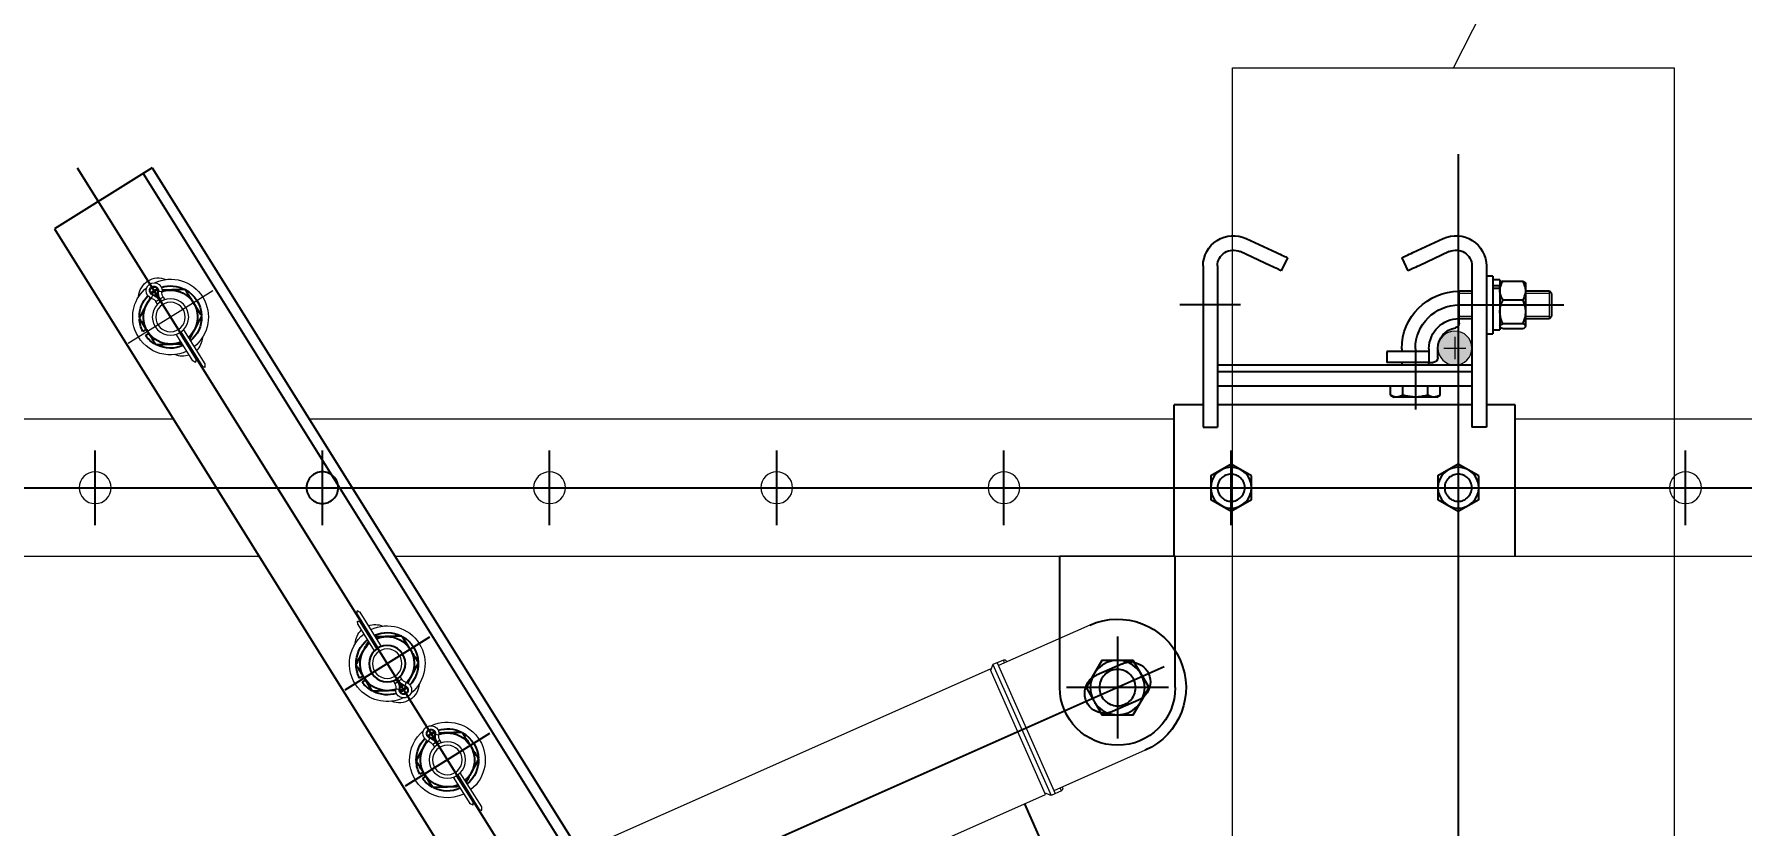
# Model space of a CAD drawing. Header units: millimetres. Extents: x -37020 to 35906, y -101 to 52234.
# Drawn here: x -21.789 to -21.037, y 390.879 to 391.228 of the extents above; entities that cross this region are included whole.
import ezdxf

# ---------------------------------------------------------------- set-up
doc = ezdxf.new("R2010")
doc.units = ezdxf.units.MM
doc.header["$PDMODE"] = 35
doc.header["$PDSIZE"] = 1
doc.linetypes.add('CENTER', pattern=[50.8, 31.75, -6.35, 6.35, -6.35])
doc.linetypes.add('HIDDEN', pattern=[9.525, 6.35, -3.175])
for name, color, linetype in [('Catenaria', 2, 'Continuous'), ('GE-Cotas', 1, 'Continuous'), ('Layer1', 1, 'Continuous')]:
    doc.layers.add(name, color=color, linetype=linetype)
doc.styles.add('Romans', font='romans.shx', dxfattribs={"width": 0.8})
doc.dimstyles.new('COTAS GENERAL', dxfattribs={"dimscale": 0.1, "dimtxt": 2.5, "dimasz": 2.5, "dimexe": 1, "dimexo": 1, "dimgap": 1.25, "dimtad": 1, "dimzin": 1, "dimdsep": 46, "dimtxsty": 'Romans', "dimcen": 1, "dimclrd": 2, "dimclre": 1, "dimclrt": 3, "dimaunit": 1, "dimadec": 3, "dimazin": 0, "dimtfac": 1, "dimtix": 1, "dimtmove": 0, "dimatfit": 0, "dimfxl": 1, "dimtolj": 1, "dimarcsym": 0})

# ---------------------------------------------------------------- blocks, each defined once
blk = doc.blocks.new('*D332')
at = {"layer": 'Defpoints', "color": 0, "transparency": 16777216}
for p in [(-23.83698, 392.53414), (-23.36996, 392.44561), (-21.3055, 384.76056)]:
    blk.add_point(p, dxfattribs=at)
at = {"layer": 'GE-Cotas', "color": 1, "lineweight": -2, "transparency": 16777216}
for p, q in [((-23.63698, 392.53414), (-24.3715, 392.53414)), ((-23.56996, 392.44561), (-23.63698, 392.53414)), ((-23.41996, 392.44561), (-23.56996, 392.44561))]:
    blk.add_line(p, q, dxfattribs=at)
at = {"layer": 'GE-Cotas', "color": 3, "linetype": 'Continuous', "transparency": 16777216, "insert": (-24.13549, 392.65914), "char_height": 0.125, "attachment_point": 5, "style": 'Romans'}
blk.add_mtext('\\A1;+7685', dxfattribs=at)
blk = doc.blocks.new('*D333')
at = {"layer": 'Defpoints', "color": 0, "transparency": 16777216}
for p in [(-23.90335, 392.77497), (-23.42941, 392.68118), (-21.3055, 384.76056)]:
    blk.add_point(p, dxfattribs=at)
at = {"layer": 'GE-Cotas', "color": 1, "lineweight": -2, "transparency": 16777216}
for p, q in [((-23.70335, 392.77497), (-24.40871, 392.77497)), ((-23.62941, 392.68118), (-23.70335, 392.77497)), ((-23.47941, 392.68118), (-23.62941, 392.68118))]:
    blk.add_line(p, q, dxfattribs=at)
at = {"layer": 'GE-Cotas', "color": 3, "linetype": 'Continuous', "transparency": 16777216, "insert": (-24.18728, 392.89997), "char_height": 0.125, "attachment_point": 5, "style": 'Romans'}
blk.add_mtext('\\A1;+7921', dxfattribs=at)
blk = doc.blocks.new('*D334')
at = {"layer": 'Defpoints', "color": 0, "transparency": 16777216}
for p in [(-23.19883, 391.02833), (-23.91243, 390.70068), (-21.3055, 384.76056)]:
    blk.add_point(p, dxfattribs=at)
at = {"layer": 'GE-Cotas', "color": 1, "lineweight": -2, "transparency": 16777216}
for p, q in [((-23.51243, 391.02833), (-23.71243, 390.70068)), ((-23.24883, 391.02833), (-23.51243, 391.02833)), ((-23.71243, 390.70068), (-24.44695, 390.70068))]:
    blk.add_line(p, q, dxfattribs=at)
at = {"layer": 'GE-Cotas', "color": 3, "linetype": 'Continuous', "transparency": 16777216, "insert": (-24.21094, 390.82568), "char_height": 0.125, "attachment_point": 5, "style": 'Romans'}
blk.add_mtext('\\A1;+6268', dxfattribs=at)
blk = doc.blocks.new('p in 2000')
at = {"layer": 'Layer1'}
blk.add_hatch(color=5, dxfattribs=at).paths.add_polyline_path([(-150.1593, 229.46439, 0.845661), (-150.17389, 229.46193, 0.990605), (-150.15889, 229.46179, 0.070389)])
at = {"layer": 'Layer1', "linetype": 'CENTER'}
for p, q in [((-150.16789, 229.54733), (-150.16789, 228.47136)), ((-149.99842, 228.83966), (-149.56005, 229.54119)), ((-150.16828, 229.48093), (-150.21435, 229.48093)), ((-150.07208, 229.48093), (-150.04535, 229.48093)), ((-150.14898, 229.46163), (-150.14898, 229.43481)), ((-150.26789, 229.38398), (-150.26789, 229.41688)), ((-150.06789, 229.38398), (-150.06789, 229.41688)), ((-150.06789, 229.41608), (-150.06789, 229.38478)), ((-149.96789, 229.38398), (-149.96789, 229.41688)), ((-149.86789, 229.38398), (-149.86789, 229.41688)), ((-149.76789, 229.38398), (-149.76789, 229.41688)), ((-149.66789, 229.38398), (-149.66789, 229.41688)), ((-149.56789, 229.38398), (-149.56789, 229.41688)), ((-148.16789, 229.40043), (-150.64148, 229.40043)), ((-150.01789, 229.33483), (-150.01789, 229.28992)), ((-149.71502, 229.33455), (-149.67785, 229.31132)), ((-150.03841, 229.32149), (-148.48189, 228.6304)), ((-150.04034, 229.31238), (-149.99544, 229.31238)), ((-149.74151, 229.29214), (-149.70435, 229.26892))]:
    blk.add_line(p, q, dxfattribs=at)
at = {"layer": 'Layer1'}
for p, q in [((-149.593, 229.5413), (-150.01693, 228.86286)), ((-149.58897, 229.53879), (-150.01291, 228.86035)), ((-149.593, 229.5413), (-149.54992, 229.51438)), ((-149.54992, 229.51438), (-149.97385, 228.83594)), ((-150.16393, 229.50442), (-150.1506, 229.49821)), ((-150.14792, 229.50396), (-150.16125, 229.51018)), ((-150.07453, 229.51018), (-150.08786, 229.50396)), ((-150.08518, 229.49821), (-150.07185, 229.50442)), ((-150.18024, 229.49808), (-150.18024, 229.4271)), ((-150.17389, 229.49808), (-150.17389, 229.4271)), ((-150.1458, 229.49597), (-150.14312, 229.50173)), ((-150.09266, 229.50173), (-150.08997, 229.49597)), ((-150.06189, 229.49808), (-150.06189, 229.4271)), ((-150.05554, 229.49808), (-150.05554, 229.4271)), ((-150.16828, 229.47284), (-150.16828, 229.47493)), ((-150.15889, 229.46163), (-150.15889, 229.46192)), ((-150.15889, 229.45763), (-150.15889, 229.46163)), ((-150.15498, 229.46163), (-150.15498, 229.45563)), ((-150.15498, 229.46038), (-150.15498, 229.45563)), ((-150.17389, 229.45443), (-150.06189, 229.45443)), ((-150.17389, 229.45143), (-150.06189, 229.45143)), ((-150.15498, 229.45563), (-150.15689, 229.45563)), ((-150.06189, 229.44525), (-150.17389, 229.44525)), ((-150.19289, 229.43693), (-150.18024, 229.43693)), ((-150.19289, 229.37043), (-150.19289, 229.43693)), ((-150.17389, 229.43693), (-150.06189, 229.43693)), ((-150.05554, 229.43693), (-150.04289, 229.43693)), ((-150.04289, 229.37043), (-150.04289, 229.43693)), ((-150.18024, 229.4271), (-150.17389, 229.4271)), ((-150.05554, 229.4271), (-150.06189, 229.4271)), ((-150.04329, 229.32862), (-150.04329, 229.37028)), ((-149.99249, 229.33409), (-149.99249, 229.37028)), ((-149.99241, 229.22656), (-149.97702, 229.26125))]:
    blk.add_line(p, q, dxfattribs=at)
at = {"layer": 'Layer1', "linetype": 'Continuous'}
for p, q in [((-150.19759, 229.49045), (-150.19739, 229.49069)), ((-150.19759, 229.48723), (-150.19759, 229.49045)), ((-150.18748, 229.49136), (-150.19632, 229.49136)), ((-150.18641, 229.49069), (-150.18621, 229.49045)), ((-150.18621, 229.49196), (-150.18304, 229.49196)), ((-150.18621, 229.49196), (-150.18621, 229.48938)), ((-150.18621, 229.48938), (-150.18304, 229.48938)), ((-150.18621, 229.48823), (-150.18621, 229.48938)), ((-150.18304, 229.49363), (-150.18024, 229.49363)), ((-150.18304, 229.49363), (-150.18304, 229.46823)), ((-150.20898, 229.48593), (-150.20798, 229.48693)), ((-150.20898, 229.48593), (-150.20898, 229.47593)), ((-150.20798, 229.48693), (-150.19759, 229.48693)), ((-150.19759, 229.4779), (-150.19759, 229.48723)), ((-150.18748, 229.48311), (-150.19632, 229.48311)), ((-150.18621, 229.48817), (-150.18304, 229.48817)), ((-150.18621, 229.48817), (-150.18621, 229.46989)), ((-150.17389, 229.48693), (-150.16828, 229.48693)), ((-149.59376, 229.48725), (-149.59297, 229.48577)), ((-150.20798, 229.47493), (-150.20898, 229.47593)), ((-150.19759, 229.47493), (-150.20798, 229.47493)), ((-150.19759, 229.47159), (-150.19759, 229.4779)), ((-150.16828, 229.47493), (-150.17389, 229.47493)), ((-150.19759, 229.4714), (-150.19759, 229.47159)), ((-150.19739, 229.47117), (-150.19759, 229.4714)), ((-150.18748, 229.47268), (-150.19632, 229.47268)), ((-150.18748, 229.4705), (-150.19632, 229.4705)), ((-150.18621, 229.4714), (-150.18641, 229.47117)), ((-150.18304, 229.46989), (-150.18621, 229.46989)), ((-150.18024, 229.46823), (-150.18304, 229.46823)), ((-149.59144, 229.46847), (-149.59003, 229.46743)), ((-149.59045, 229.47006), (-149.58889, 229.46925)), ((-150.15498, 229.46038), (-150.13648, 229.46038)), ((-150.14298, 229.46163), (-150.14298, 229.46038)), ((-150.13648, 229.46038), (-150.13648, 229.45563)), ((-150.15498, 229.45441), (-150.15498, 229.45563)), ((-150.15498, 229.45563), (-150.13648, 229.45563)), ((-150.14298, 229.45563), (-150.14298, 229.45443)), ((-150.15995, 229.44118), (-150.15995, 229.44525)), ((-150.15446, 229.44118), (-150.15446, 229.44525)), ((-150.14349, 229.44118), (-150.14349, 229.44525)), ((-150.13801, 229.44118), (-150.13801, 229.44525)), ((-150.15848, 229.44033), (-150.15995, 229.44118)), ((-150.15848, 229.44033), (-150.15721, 229.44033)), ((-150.15721, 229.44033), (-150.14898, 229.44033)), ((-150.14898, 229.44033), (-150.14075, 229.44033)), ((-150.14075, 229.44033), (-150.13948, 229.44033)), ((-150.13801, 229.44118), (-150.13948, 229.44033)), ((-149.68584, 229.31742), (-149.68428, 229.31661)), ((-149.70372, 229.31127), (-149.70205, 229.31121)), ((-149.68683, 229.31583), (-149.68542, 229.31478)), ((-149.71332, 229.27342), (-149.71191, 229.27238)), ((-149.71233, 229.27501), (-149.71078, 229.2742))]:
    blk.add_line(p, q, dxfattribs=at)
at = {"layer": 'Layer1', "linetype": 'Continuous', "lineweight": 15}
for p, q in [((-150.20798, 229.47493), (-150.20798, 229.48693)), ((-150.20798, 229.48593), (-150.19759, 229.48593)), ((-150.17389, 229.48593), (-150.16828, 229.48593)), ((-150.16828, 229.48693), (-150.16828, 229.47493)), ((-149.59775, 229.48435), (-149.59849, 229.48316)), ((-149.59775, 229.48435), (-149.59649, 229.48356)), ((-149.59649, 229.48356), (-149.59712, 229.48255)), ((-149.59618, 229.48337), (-149.59681, 229.48237)), ((-149.59618, 229.48337), (-149.59681, 229.48237)), ((-149.59588, 229.48318), (-149.59651, 229.48217)), ((-149.59649, 229.48356), (-149.59618, 229.48337)), ((-149.59588, 229.48318), (-149.59618, 229.48337)), ((-149.59461, 229.48239), (-149.59588, 229.48318)), ((-149.59536, 229.4812), (-149.59461, 229.48239)), ((-150.19759, 229.47593), (-150.20798, 229.47593)), ((-150.16828, 229.47593), (-150.17389, 229.47593)), ((-150.16639, 229.46681), (-150.16639, 229.45705)), ((-149.60674, 229.46996), (-149.61614, 229.45492)), ((-149.60559, 229.469), (-149.6151, 229.45378)), ((-149.60529, 229.4688), (-149.61457, 229.45395)), ((-149.60529, 229.4688), (-149.61244, 229.45734)), ((-149.60498, 229.46861), (-149.61237, 229.45679)), ((-149.61089, 229.45635), (-149.6036, 229.468)), ((-150.61789, 229.43058), (-150.19289, 229.43058)), ((-150.04289, 229.43058), (-149.66219, 229.43058)), ((-149.60228, 229.43058), (-149.15589, 229.43058)), ((-149.69987, 229.37028), (-150.61789, 229.37028)), ((-150.04329, 229.37028), (-149.99249, 229.37028)), ((-149.15589, 229.37028), (-149.63996, 229.37028)), ((-150.00566, 229.33994), (-149.96544, 229.32209)), ((-149.69388, 229.33051), (-149.68448, 229.34556)), ((-149.69251, 229.3299), (-149.683, 229.34512)), ((-149.6922, 229.32972), (-149.68292, 229.34457)), ((-149.69219, 229.32972), (-149.68504, 229.34117)), ((-149.69189, 229.32952), (-149.68451, 229.34134)), ((-149.68346, 229.34021), (-149.69074, 229.32855)), ((-149.96896, 229.32403), (-149.9691, 229.32371)), ((-149.96818, 229.3233), (-149.96764, 229.32454)), ((-149.96764, 229.32454), (-149.96307, 229.32251)), ((-149.96489, 229.32332), (-149.99045, 229.26574)), ((-149.96307, 229.32251), (-149.98862, 229.26493)), ((-149.98625, 229.26535), (-149.96179, 229.32046)), ((-149.96307, 229.32251), (-149.96205, 229.31987)), ((-149.96179, 229.32046), (-149.78111, 229.24027)), ((-149.70287, 229.31613), (-149.70213, 229.31731)), ((-149.70287, 229.31613), (-149.70161, 229.31534)), ((-149.70161, 229.31534), (-149.70098, 229.31635)), ((-149.7013, 229.31515), (-149.70067, 229.31615)), ((-149.7013, 229.31515), (-149.70068, 229.31615)), ((-149.70161, 229.31534), (-149.7013, 229.31515)), ((-149.70099, 229.31496), (-149.7013, 229.31515)), ((-149.70099, 229.31496), (-149.70036, 229.31596)), ((-149.69973, 229.31417), (-149.70099, 229.31496)), ((-149.69899, 229.31535), (-149.69973, 229.31417)), ((-149.72037, 229.28811), (-149.71963, 229.2893)), ((-149.71837, 229.28851), (-149.71963, 229.2893)), ((-149.71837, 229.28851), (-149.719, 229.2875)), ((-149.71806, 229.28832), (-149.71869, 229.28731)), ((-149.71807, 229.28832), (-149.71869, 229.28732)), ((-149.71776, 229.28813), (-149.71839, 229.28712)), ((-149.71807, 229.28832), (-149.71837, 229.28851)), ((-149.71806, 229.28832), (-149.71776, 229.28813)), ((-149.71776, 229.28813), (-149.7165, 229.28734)), ((-149.7165, 229.28734), (-149.71724, 229.28615)), ((-150.03012, 229.28482), (-149.9899, 229.26697)), ((-149.73802, 229.25987), (-149.72862, 229.27491)), ((-149.72747, 229.27394), (-149.73698, 229.25873)), ((-149.72717, 229.27375), (-149.73645, 229.2589)), ((-149.72717, 229.27375), (-149.73433, 229.26229)), ((-149.72686, 229.27356), (-149.73425, 229.26174)), ((-149.72549, 229.27295), (-149.73277, 229.2613)), ((-149.99356, 229.26859), (-149.9937, 229.26827)), ((-149.99319, 229.26695), (-149.99265, 229.26819)), ((-149.99319, 229.26695), (-149.98862, 229.26493)), ((-149.98862, 229.26493), (-149.98599, 229.26594)), ((-149.81338, 229.18862), (-149.98625, 229.26535))]:
    blk.add_line(p, q, dxfattribs=at)
at = {"layer": 'Layer1', "linetype": 'CENTER', "lineweight": 0}
blk.add_line((-149.61963, 229.48719), (-149.58247, 229.46397), dxfattribs=at)
at = {"layer": 'Layer1', "lineweight": 15}
blk.add_line((-150.16151, 229.46193), (-150.17127, 229.46193), dxfattribs=at)
at = {"layer": 'Layer1', "linetype": 'HIDDEN'}
for p, q in [((-149.99249, 229.31238), (-149.99249, 229.33409)), ((-150.04329, 229.31238), (-150.04329, 229.32862)), ((-150.02005, 229.32291), (-150.00863, 229.31784)), ((-150.02715, 229.30692), (-150.01573, 229.30185))]:
    blk.add_line(p, q, dxfattribs=at)
at = {"layer": 'Layer1', "flags": 128}
for points in [[(-150.1506, 229.49821), (-150.14978, 229.49782), (-150.14898, 229.49745), (-150.14822, 229.4971), (-150.14754, 229.49678), (-150.14694, 229.4965), (-150.14646, 229.49627), (-150.1461, 229.49611), (-150.14588, 229.496), (-150.1458, 229.49597)], [(-150.14312, 229.50173), (-150.1432, 229.50176), (-150.14341, 229.50186), (-150.14377, 229.50203), (-150.14426, 229.50226), (-150.14485, 229.50253), (-150.14554, 229.50285), (-150.1463, 229.50321), (-150.1471, 229.50358), (-150.14792, 229.50396)], [(-150.08786, 229.50396), (-150.08868, 229.50358), (-150.08948, 229.50321), (-150.09024, 229.50285), (-150.09093, 229.50253), (-150.09152, 229.50226), (-150.09201, 229.50203), (-150.09236, 229.50186), (-150.09258, 229.50176), (-150.09266, 229.50173)], [(-150.08997, 229.49597), (-150.0899, 229.496), (-150.08968, 229.49611), (-150.08932, 229.49627), (-150.08884, 229.4965), (-150.08824, 229.49678), (-150.08755, 229.4971), (-150.0868, 229.49745), (-150.086, 229.49782), (-150.08518, 229.49821)]]:
    blk.add_lwpolyline(points, dxfattribs=at)
at = {"layer": 'Layer1', "linetype": 'Continuous', "lineweight": 15, "flags": 128}
for points in [[(-149.59728, 229.48664), (-149.59717, 229.48665), (-149.59687, 229.4867), (-149.59639, 229.48677), (-149.59581, 229.48686)], [(-149.59581, 229.48686), (-149.59574, 229.48687), (-149.59568, 229.48688), (-149.59562, 229.48689), (-149.59556, 229.4869), (-149.59552, 229.48691), (-149.59548, 229.48691), (-149.59546, 229.48692), (-149.59545, 229.48692)], [(-149.59539, 229.48607), (-149.59474, 229.48568), (-149.5941, 229.48526)], [(-149.59321, 229.48524), (-149.59322, 229.4853), (-149.59324, 229.48536), (-149.59326, 229.48542), (-149.59328, 229.48548), (-149.59329, 229.48552), (-149.5933, 229.48555), (-149.59331, 229.48557), (-149.59331, 229.48558)], [(-149.59276, 229.48382), (-149.5928, 229.48392), (-149.59289, 229.48422), (-149.59303, 229.48467), (-149.59321, 229.48524)], [(-149.61614, 229.45492), (-149.61615, 229.45485), (-149.61615, 229.45466), (-149.61616, 229.45435), (-149.61618, 229.45394), (-149.6162, 229.45342)], [(-149.6162, 229.45342), (-149.61586, 229.45353), (-149.61549, 229.45365), (-149.6151, 229.45378)], [(-149.6151, 229.45378), (-149.61502, 229.4538), (-149.61494, 229.45383), (-149.61487, 229.45385), (-149.61479, 229.45388), (-149.61473, 229.4539), (-149.61467, 229.45392), (-149.61463, 229.45393), (-149.6146, 229.45394), (-149.61457, 229.45395), (-149.61457, 229.45395)], [(-149.61237, 229.45679), (-149.61238, 229.45687), (-149.61239, 229.45695), (-149.6124, 229.45703), (-149.61241, 229.45711), (-149.61242, 229.45717), (-149.61243, 229.45723), (-149.61244, 229.45728), (-149.61244, 229.45731), (-149.61244, 229.45733), (-149.61244, 229.45734)], [(-149.6122, 229.45565), (-149.61225, 229.456), (-149.61231, 229.45638), (-149.61237, 229.45679)], [(-149.61089, 229.45635), (-149.61094, 229.45632), (-149.61111, 229.45623), (-149.61138, 229.45608), (-149.61175, 229.45589), (-149.6122, 229.45565)], [(-149.68448, 229.34556), (-149.68442, 229.34559), (-149.68425, 229.34568), (-149.68398, 229.34582), (-149.68361, 229.34602), (-149.68316, 229.34626)], [(-149.68316, 229.34626), (-149.68311, 229.34591), (-149.68306, 229.34552), (-149.683, 229.34512)], [(-149.68451, 229.34134), (-149.68458, 229.34132), (-149.68466, 229.34129), (-149.68474, 229.34127), (-149.68481, 229.34124), (-149.68487, 229.34122), (-149.68493, 229.34121), (-149.68497, 229.34119), (-149.68501, 229.34118), (-149.68503, 229.34117), (-149.68504, 229.34117)], [(-149.68341, 229.3417), (-149.68375, 229.34159), (-149.68412, 229.34147), (-149.68451, 229.34134)], [(-149.68346, 229.34021), (-149.68346, 229.34027), (-149.68345, 229.34046), (-149.68344, 229.34077), (-149.68342, 229.34119), (-149.68341, 229.3417)], [(-149.683, 229.34512), (-149.68299, 229.34504), (-149.68297, 229.34495), (-149.68296, 229.34488), (-149.68295, 229.3448), (-149.68294, 229.34473), (-149.68293, 229.34468), (-149.68293, 229.34463), (-149.68292, 229.34459), (-149.68292, 229.34457), (-149.68292, 229.34457)], [(-149.70472, 229.3147), (-149.70469, 229.3146), (-149.7046, 229.3143), (-149.70445, 229.31384), (-149.70428, 229.31328)], [(-149.70428, 229.31328), (-149.70426, 229.31321), (-149.70424, 229.31315), (-149.70422, 229.31309), (-149.7042, 229.31304), (-149.70419, 229.313), (-149.70418, 229.31296), (-149.70417, 229.31294), (-149.70417, 229.31293)], [(-149.70338, 229.31325), (-149.70275, 229.31283), (-149.70209, 229.31245)], [(-149.70167, 229.31165), (-149.70174, 229.31164), (-149.7018, 229.31163), (-149.70187, 229.31162), (-149.70192, 229.31161), (-149.70197, 229.31161), (-149.702, 229.3116), (-149.70202, 229.3116), (-149.70203, 229.3116)], [(-149.7002, 229.31188), (-149.70031, 229.31186), (-149.70062, 229.31181), (-149.70109, 229.31174), (-149.70167, 229.31165)], [(-149.71769, 229.29181), (-149.71827, 229.29172), (-149.71875, 229.29165), (-149.71906, 229.2916), (-149.71916, 229.29159)], [(-149.71734, 229.29187), (-149.71734, 229.29187), (-149.71736, 229.29186), (-149.7174, 229.29186), (-149.71744, 229.29185), (-149.7175, 229.29184), (-149.71756, 229.29183), (-149.71762, 229.29182), (-149.71769, 229.29181)], [(-149.71728, 229.29102), (-149.71662, 229.29063), (-149.71599, 229.29021)], [(-149.71519, 229.29053), (-149.71519, 229.29052), (-149.71518, 229.2905), (-149.71517, 229.29047), (-149.71516, 229.29042), (-149.71514, 229.29037), (-149.71513, 229.29031), (-149.71511, 229.29025), (-149.71509, 229.29019)], [(-149.71509, 229.29019), (-149.71491, 229.28962), (-149.71477, 229.28917), (-149.71468, 229.28887), (-149.71464, 229.28876)], [(-149.73808, 229.25837), (-149.73806, 229.25889), (-149.73804, 229.2593), (-149.73803, 229.25961), (-149.73803, 229.2598), (-149.73802, 229.25987)], [(-149.73698, 229.25873), (-149.73737, 229.2586), (-149.73774, 229.25848), (-149.73808, 229.25837)], [(-149.73645, 229.2589), (-149.73646, 229.2589), (-149.73648, 229.25889), (-149.73651, 229.25888), (-149.73656, 229.25887), (-149.73661, 229.25885), (-149.73668, 229.25883), (-149.73675, 229.2588), (-149.73682, 229.25878), (-149.7369, 229.25875), (-149.73698, 229.25873)], [(-149.73433, 229.26229), (-149.73433, 229.26228), (-149.73432, 229.26226), (-149.73432, 229.26223), (-149.73431, 229.26218), (-149.7343, 229.26212), (-149.73429, 229.26205), (-149.73428, 229.26198), (-149.73427, 229.2619), (-149.73426, 229.26182), (-149.73425, 229.26174)], [(-149.73425, 229.26174), (-149.73419, 229.26133), (-149.73414, 229.26095), (-149.73408, 229.26059)], [(-149.73408, 229.26059), (-149.73363, 229.26084), (-149.73326, 229.26103), (-149.73299, 229.26118), (-149.73282, 229.26127), (-149.73277, 229.2613)]]:
    blk.add_lwpolyline(points, dxfattribs=at)
at = {"layer": 'Layer1', "linetype": 'Continuous', "flags": 128}
for points in [[(-149.59407, 229.48737), (-149.59523, 229.48799), (-149.59525, 229.488)], [(-149.59243, 229.48623), (-149.59331, 229.48689), (-149.59345, 229.48698)], [(-149.70397, 229.31149), (-149.70503, 229.31226), (-149.70505, 229.31228)], [(-149.70223, 229.31052), (-149.70321, 229.31102), (-149.70335, 229.3111)], [(-149.71714, 229.29295), (-149.71711, 229.29294), (-149.716, 229.29235)], [(-149.71533, 229.29194), (-149.71519, 229.29184), (-149.71431, 229.29118)]]:
    blk.add_lwpolyline(points, dxfattribs=at)
at = {"layer": 'Layer1', "linetype": 'Continuous'}
for points in [[(-150.17689, 229.40562), (-150.16789, 229.41082), (-150.15889, 229.40562), (-150.15889, 229.39523), (-150.16789, 229.39004), (-150.17689, 229.39523)], [(-150.07689, 229.40562), (-150.06789, 229.41082), (-150.05889, 229.40562), (-150.05889, 229.39523), (-150.06789, 229.39004), (-150.07689, 229.39523)], [(-150.02482, 229.32438), (-150.01096, 229.32438), (-150.00403, 229.31238), (-150.01096, 229.30038), (-150.02482, 229.30038), (-150.03175, 229.31238)]]:
    blk.add_lwpolyline(points, close=True, dxfattribs=at)
at = {"layer": 'Layer1', "linetype": 'Continuous', "lineweight": 15}
for centre, radius in [((-149.60105, 229.47558), 0.008), ((-149.60105, 229.47558), 0.0065), ((-150.16639, 229.46193), 0.0075), ((-150.26789, 229.40043), 0.007), ((-149.96789, 229.40043), 0.007), ((-149.86789, 229.40043), 0.007), ((-149.76789, 229.40043), 0.007), ((-149.56789, 229.40043), 0.007), ((-149.69643, 229.32293), 0.0065), ((-149.72293, 229.28053), 0.008), ((-149.72293, 229.28053), 0.0065)]:
    blk.add_circle(centre, radius, dxfattribs=at)
at = {"layer": 'Layer1', "linetype": 'Continuous'}
for centre, radius in [((-150.16789, 229.40043), 0.009), ((-150.06789, 229.40043), 0.009), ((-150.01789, 229.31238), 0.012), ((-149.69643, 229.32293), 0.008)]:
    blk.add_circle(centre, radius, dxfattribs=at)
at = {"layer": 'Layer1', "linetype": 'HIDDEN'}
for centre, radius in [((-150.16789, 229.40043), 0.006), ((-150.06789, 229.40043), 0.006), ((-149.66789, 229.40043), 0.007), ((-150.01789, 229.31238), 0.008)]:
    blk.add_circle(centre, radius, dxfattribs=at)
at = {"layer": 'Layer1'}
for centre, radius, start, end in [((-150.16689, 229.49808), 0.01335, 65, 180), ((-150.16689, 229.49808), 0.007, 65, 180), ((-150.06889, 229.49808), 0.01335, 0, 115), ((-150.06889, 229.49808), 0.007, 0, 115), ((-150.16828, 229.46163), 0.0133, 0, 90), ((-150.16628, 229.47284), 0.002, 180, 259.88685), ((-150.16828, 229.46163), 0.00939, 0.87203, 79.88935), ((-150.15689, 229.45763), 0.002, 180, 270), ((-150.01789, 229.31238), 0.03015, 66.06505, 246.06505), ((-150.0236, 229.31492), 0.00875, 97.47895, 229.69417), ((-150.01218, 229.30984), 0.00875, 277.47895, 49.64669)]:
    blk.add_arc(centre, radius, start, end, dxfattribs=at)
at = {"layer": 'Layer1', "linetype": 'Continuous', "lineweight": 15}
for centre, radius, start, end in [((-149.60105, 229.47558), 0.01666, 64.98755, 231.6254), ((-149.59575, 229.48406), 0.00875, 3.27914, 112.72086), ((-149.59381, 229.48717), 0.00351, 148, 188.73362), ((-149.59381, 229.48717), 0.00351, 287.26638, 148), ((-149.59381, 229.48717), 0.00203, 287.26638, 188.73362), ((-149.6006, 229.48613), 0.00336, 328, 8.73362), ((-149.6006, 229.48613), 0.00485, 328, 8.73362), ((-149.6006, 229.48613), 0.00521, 328, 8.73362), ((-149.59177, 229.48061), 0.00521, 107.26638, 148), ((-149.59177, 229.48061), 0.00485, 107.26638, 148), ((-149.59381, 229.48717), 0.00167, 287.26638, 188.73362), ((-149.59177, 229.48061), 0.00336, 107.26638, 148), ((-149.60105, 229.47558), 0.01666, 340.23561, 51.01245), ((-149.60635, 229.4671), 0.00875, 183.27914, 225.79392), ((-149.60105, 229.47558), 0.01666, 244.3746, 340.23561), ((-149.60635, 229.4671), 0.00875, 250.20608, 292.72086), ((-149.69643, 229.32293), 0.01666, 64.3746, 231.01245), ((-149.69114, 229.33141), 0.00875, 70.20608, 112.72086), ((-149.69643, 229.32293), 0.01666, 315.76439, 51.6254), ((-149.69114, 229.33141), 0.00875, 3.27914, 45.79392), ((-149.96804, 229.32362), 0.001, 66.06505, 156.06505), ((-149.70572, 229.31791), 0.00336, 287.26638, 328), ((-149.70173, 229.31445), 0.00875, 183.27914, 292.72086), ((-149.70368, 229.31134), 0.00351, 148, 8.73362), ((-149.70368, 229.31134), 0.00351, 107.26638, 148), ((-149.70368, 229.31134), 0.00203, 107.26638, 8.73362), ((-149.70368, 229.31134), 0.00167, 107.26638, 8.73362), ((-149.70572, 229.31791), 0.00485, 287.26638, 328), ((-149.70572, 229.31791), 0.00521, 287.26638, 328), ((-149.69643, 229.32293), 0.01666, 244.98755, 315.76439), ((-149.69688, 229.31239), 0.00521, 148, 188.73362), ((-149.69688, 229.31239), 0.00485, 148, 188.73362), ((-149.69688, 229.31239), 0.00336, 148, 188.73362), ((-149.72293, 229.28053), 0.01666, 64.98755, 231.6254), ((-149.71569, 229.29212), 0.00352, 328, 188.73362), ((-149.71569, 229.29212), 0.00203, 287.26638, 188.73362), ((-149.71569, 229.29212), 0.00167, 287.26638, 188.73362), ((-149.72248, 229.29108), 0.00336, 328, 8.73362), ((-149.72248, 229.29108), 0.00485, 328, 8.73362), ((-149.72248, 229.29108), 0.00521, 328, 8.73362), ((-149.71365, 229.28556), 0.00521, 107.26638, 148), ((-149.71365, 229.28556), 0.00485, 107.26638, 148), ((-149.71365, 229.28556), 0.00336, 107.26638, 148), ((-149.71569, 229.29212), 0.00352, 287.26638, 328), ((-149.72293, 229.28053), 0.01666, 306.59633, 51.01245), ((-149.99279, 229.26787), 0.001, 156.06505, 246.06505), ((-149.72293, 229.28053), 0.01666, 244.3746, 306.59633)]:
    blk.add_arc(centre, radius, start, end, dxfattribs=at)
at = {"layer": 'Layer1', "linetype": 'Continuous'}
for centre, radius, start, end in [((-149.60105, 229.47558), 0.0137, 72.75627, 117.06917), ((-150.16828, 229.46163), 0.0253, 0, 90), ((-149.60105, 229.47558), 0.0137, 118.53993, 176.97127), ((-149.60105, 229.47558), 0.01191, 148, 208), ((-149.60105, 229.47558), 0.01191, 88, 148), ((-149.60105, 229.47558), 0.01191, 71.70977, 88), ((-149.60105, 229.47558), 0.01191, 28, 44.29023), ((-149.60105, 229.47558), 0.0137, 359.71218, 43.24373), ((-149.60105, 229.47558), 0.0137, 179.49757, 230.24115), ((-149.60105, 229.47558), 0.01191, 328, 28), ((-149.60105, 229.47558), 0.0137, 332.5, 356.51382), ((-149.60105, 229.47558), 0.01191, 208, 229.06593), ((-149.60105, 229.47558), 0.01191, 268, 328), ((-149.60105, 229.47558), 0.0137, 299.13468, 323.5), ((-149.60105, 229.47558), 0.0137, 245.75885, 296.42231), ((-149.60105, 229.47558), 0.01191, 246.93407, 268), ((-149.69643, 229.32293), 0.0137, 119.02873, 177.46007), ((-149.69643, 229.32293), 0.01191, 88, 148), ((-149.69643, 229.32293), 0.0137, 65.75885, 116.50243), ((-149.69643, 229.32293), 0.01191, 66.93407, 88), ((-149.69643, 229.32293), 0.01191, 28, 49.06593), ((-149.69643, 229.32293), 0.0137, 359.57769, 50.24115), ((-149.69643, 229.32293), 0.01191, 148, 208), ((-149.69643, 229.32293), 0.01191, 328, 28), ((-149.69643, 229.32293), 0.0137, 178.93083, 223.24373), ((-149.69643, 229.32293), 0.01191, 208, 224.29023), ((-149.69643, 229.32293), 0.01191, 268, 328), ((-149.69643, 229.32293), 0.0137, 332.5, 356.86532), ((-149.69643, 229.32293), 0.0137, 252.75627, 296.28782), ((-149.69643, 229.32293), 0.01191, 251.70977, 268), ((-149.69643, 229.32293), 0.0137, 299.48618, 323.5), ((-149.72293, 229.28053), 0.0137, 72.75627, 116.50243), ((-149.72293, 229.28053), 0.0137, 119.02873, 177.46007), ((-149.72293, 229.28053), 0.01191, 148, 208), ((-149.72293, 229.28053), 0.01191, 88, 148), ((-149.72293, 229.28053), 0.01191, 71.70977, 88), ((-149.72293, 229.28053), 0.01191, 28, 44.29023), ((-149.72293, 229.28053), 0.0137, 359.57769, 43.24373), ((-149.72293, 229.28053), 0.01191, 328, 28), ((-149.72293, 229.28053), 0.0137, 178.93083, 230.24115), ((-149.72293, 229.28053), 0.0137, 332.5, 356.86532), ((-149.72293, 229.28053), 0.01191, 208, 229.06593), ((-149.72293, 229.28053), 0.01191, 268, 328), ((-149.72293, 229.28053), 0.0137, 299.48618, 323.5), ((-149.72293, 229.28053), 0.0137, 245.75885, 296.28782), ((-149.72293, 229.28053), 0.01191, 246.93407, 268)]:
    blk.add_arc(centre, radius, start, end, dxfattribs=at)
at = {"layer": 'Layer1', "linetype": 'CENTER'}
blk.add_arc((-150.16828, 229.46163), 0.0193, 0, 90, dxfattribs=at)
at = {"layer": 'Layer1', "linetype": 'HIDDEN'}
for centre, radius, start, end in [((-150.0236, 229.31492), 0.00875, 66.05882, 96.07343), ((-150.01218, 229.30984), 0.00875, 50.45086, 66.05882), ((-150.01789, 229.31238), 0.0254, 180, 0), ((-150.0236, 229.31492), 0.00875, 230.41885, 246.05882), ((-150.01218, 229.30984), 0.00875, 246.05882, 277.47895)]:
    blk.add_arc(centre, radius, start, end, dxfattribs=at)
at = {"layer": 'Layer1', "linetype": 'Continuous'}
for points, knots in [([(-150.19759, 229.48723), (-150.19755, 229.48781), (-150.19745, 229.48899), (-150.19688, 229.49035), (-150.19645, 229.49113), (-150.19632, 229.49136)], [0, 0, 0, 0, 0.406293, 0.82727, 1, 1, 1, 1]), ([(-150.19632, 229.49136), (-150.19669, 229.49119), (-150.19718, 229.49096), (-150.19731, 229.49071), (-150.19735, 229.49065)], [0, 0, 0, 0, 0.7373052, 1, 1, 1, 1]), ([(-150.18621, 229.48723), (-150.18626, 229.48781), (-150.18636, 229.48899), (-150.18693, 229.49035), (-150.18736, 229.49113), (-150.18748, 229.49136)], [0, 0, 0, 0, 0.406293, 0.82727, 1, 1, 1, 1]), ([(-150.18748, 229.49136), (-150.18712, 229.49119), (-150.18662, 229.49096), (-150.18649, 229.49071), (-150.18646, 229.49065)], [0, 0, 0, 0, 0.7373052, 1, 1, 1, 1]), ([(-150.19632, 229.48311), (-150.19666, 229.48375), (-150.19734, 229.48506), (-150.19759, 229.48648), (-150.19759, 229.48721), (-150.19759, 229.48723)], [0, 0, 0, 0, 0.484341, 0.986326, 1, 1, 1, 1]), ([(-150.19759, 229.4779), (-150.19759, 229.47802), (-150.19758, 229.4788), (-150.19737, 229.48026), (-150.19687, 229.48187), (-150.19646, 229.4828), (-150.19632, 229.48311)], [0, 0, 0, 0, 0.066532, 0.435282, 0.814551, 1, 1, 1, 1]), ([(-150.18748, 229.48311), (-150.18715, 229.48375), (-150.18647, 229.48506), (-150.18622, 229.48648), (-150.18621, 229.48721), (-150.18621, 229.48723)], [0, 0, 0, 0, 0.484341, 0.986326, 1, 1, 1, 1]), ([(-150.18621, 229.4779), (-150.18622, 229.47802), (-150.18622, 229.4788), (-150.18643, 229.48026), (-150.18694, 229.48187), (-150.18735, 229.4828), (-150.18748, 229.48311)], [0, 0, 0, 0, 0.066532, 0.435282, 0.81455, 1, 1, 1, 1]), ([(-149.6148, 229.47606), (-149.61423, 229.47697), (-149.61307, 229.47882), (-149.61181, 229.48083), (-149.61117, 229.48187), (-149.61115, 229.48189)], [0, 0, 0, 0, 0.484547, 0.986748, 1, 1, 1, 1]), ([(-149.61115, 229.48189), (-149.61064, 229.48271), (-149.6096, 229.48438), (-149.60839, 229.48631), (-149.60771, 229.48741), (-149.60751, 229.48773)], [0, 0, 0, 0, 0.406635, 0.827972, 1, 1, 1, 1]), ([(-149.60751, 229.48773), (-149.60644, 229.48769), (-149.60426, 229.48761), (-149.60188, 229.48753), (-149.60066, 229.48749), (-149.60063, 229.48749)], [0, 0, 0, 0, 0.4845457, 0.9867486, 1, 1, 1, 1]), ([(-149.60063, 229.48749), (-149.59966, 229.48745), (-149.59852, 229.48741), (-149.59743, 229.48738), (-149.59726, 229.48737)], [0, 0, 0, 0, 0.847161, 1, 1, 1, 1]), ([(-149.59545, 229.48731), (-149.59526, 229.4873), (-149.59468, 229.48728), (-149.59413, 229.48726), (-149.59376, 229.48725)], [0, 0, 0, 0, 0.32141, 1, 1, 1, 1]), ([(-149.59212, 229.48417), (-149.592, 229.48394), (-149.59149, 229.48297), (-149.59095, 229.48196), (-149.59053, 229.48117)], [0, 0, 0, 0, 0.2287917, 1, 1, 1, 1]), ([(-150.19632, 229.47268), (-150.19651, 229.47313), (-150.19696, 229.47417), (-150.19747, 229.47591), (-150.19755, 229.47723), (-150.19759, 229.4779)], [0, 0, 0, 0, 0.26546, 0.628076, 1, 1, 1, 1]), ([(-150.18748, 229.47268), (-150.1873, 229.47313), (-150.18685, 229.47417), (-150.18633, 229.47591), (-150.18625, 229.47723), (-150.18621, 229.4779)], [0, 0, 0, 0, 0.26546, 0.628076, 1, 1, 1, 1]), ([(-149.6148, 229.47606), (-149.61452, 229.47555), (-149.61388, 229.47433), (-149.6128, 229.4723), (-149.61198, 229.47077), (-149.61157, 229.46999)], [0, 0, 0, 0, 0.265444, 0.628072, 1, 1, 1, 1]), ([(-149.5873, 229.4751), (-149.58787, 229.47419), (-149.58902, 229.47235), (-149.59028, 229.47033), (-149.59093, 229.4693), (-149.59095, 229.46927)], [0, 0, 0, 0, 0.4845457, 0.9867481, 1, 1, 1, 1]), ([(-149.59053, 229.48117), (-149.59046, 229.48103), (-149.58997, 229.48012), (-149.58907, 229.47842), (-149.58807, 229.47655), (-149.58749, 229.47546), (-149.5873, 229.4751)], [0, 0, 0, 0, 0.066921, 0.435837, 0.815266, 1, 1, 1, 1]), ([(-150.19759, 229.47159), (-150.19755, 229.47175), (-150.19745, 229.47206), (-150.19688, 229.47242), (-150.19645, 229.47262), (-150.19632, 229.47268)], [0, 0, 0, 0, 0.406292, 0.82727, 1, 1, 1, 1]), ([(-150.19632, 229.4705), (-150.19666, 229.47067), (-150.19734, 229.47102), (-150.19759, 229.47139), (-150.19759, 229.47159), (-150.19759, 229.47159)], [0, 0, 0, 0, 0.484341, 0.986326, 1, 1, 1, 1]), ([(-150.18621, 229.47159), (-150.18626, 229.47175), (-150.18636, 229.47206), (-150.18693, 229.47242), (-150.18736, 229.47262), (-150.18748, 229.47268)], [0, 0, 0, 0, 0.406292, 0.82727, 1, 1, 1, 1]), ([(-150.18748, 229.4705), (-150.18712, 229.47067), (-150.18662, 229.4709), (-150.18649, 229.47115), (-150.18646, 229.47121)], [0, 0, 0, 0, 0.737305, 1, 1, 1, 1]), ([(-149.61157, 229.46999), (-149.61149, 229.46985), (-149.61101, 229.46894), (-149.61025, 229.46751), (-149.6096, 229.46629), (-149.60934, 229.4658)], [0, 0, 0, 0, 0.098345, 0.64049, 1, 1, 1, 1]), ([(-149.59095, 229.46927), (-149.59146, 229.46845), (-149.5925, 229.46679), (-149.5937, 229.46486), (-149.59439, 229.46376), (-149.59459, 229.46344)], [0, 0, 0, 0, 0.406636, 0.827972, 1, 1, 1, 1]), ([(-149.60146, 229.46368), (-149.60243, 229.46371), (-149.60405, 229.46377), (-149.60559, 229.46382), (-149.6062, 229.46384)], [0, 0, 0, 0, 0.597277, 1, 1, 1, 1]), ([(-149.59459, 229.46344), (-149.59566, 229.46347), (-149.59784, 229.46355), (-149.60021, 229.46363), (-149.60143, 229.46368), (-149.60146, 229.46368)], [0, 0, 0, 0, 0.484546, 0.986748, 1, 1, 1, 1]), ([(-150.15995, 229.44118), (-150.1595, 229.44095), (-150.1586, 229.44047), (-150.15768, 229.44038), (-150.15721, 229.44033)], [0, 0, 0, 0, 0.495458, 1, 1, 1, 1]), ([(-150.15721, 229.44033), (-150.15714, 229.44033), (-150.15665, 229.44034), (-150.15572, 229.44053), (-150.15489, 229.44096), (-150.15446, 229.44118)], [0, 0, 0, 0, 0.070092, 0.5307855, 1, 1, 1, 1]), ([(-150.15446, 229.44118), (-150.15305, 229.44083), (-150.15124, 229.44038), (-150.14939, 229.44034), (-150.14898, 229.44033)], [0, 0, 0, 0, 0.781278, 1, 1, 1, 1]), ([(-150.14898, 229.44033), (-150.14748, 229.44044), (-150.14563, 229.44058), (-150.14384, 229.44108), (-150.14349, 229.44118)], [0, 0, 0, 0, 0.805745, 1, 1, 1, 1]), ([(-150.14349, 229.44118), (-150.14305, 229.44095), (-150.14215, 229.44047), (-150.14122, 229.44038), (-150.14075, 229.44033)], [0, 0, 0, 0, 0.495458, 1, 1, 1, 1]), ([(-150.14075, 229.44033), (-150.14069, 229.44033), (-150.14019, 229.44034), (-150.13927, 229.44053), (-150.13843, 229.44096), (-150.13801, 229.44118)], [0, 0, 0, 0, 0.070092, 0.530785, 1, 1, 1, 1]), ([(-149.70289, 229.33508), (-149.70346, 229.33417), (-149.70461, 229.33232), (-149.70587, 229.33031), (-149.70652, 229.32927), (-149.70654, 229.32925)], [0, 0, 0, 0, 0.484547, 0.986748, 1, 1, 1, 1]), ([(-149.70289, 229.33508), (-149.70231, 229.33506), (-149.70093, 229.33501), (-149.69864, 229.33493), (-149.6969, 229.33487), (-149.69602, 229.33484)], [0, 0, 0, 0, 0.265444, 0.628072, 1, 1, 1, 1]), ([(-149.69602, 229.33484), (-149.69586, 229.33483), (-149.69483, 229.3348), (-149.69321, 229.33474), (-149.69183, 229.33469), (-149.69128, 229.33467)], [0, 0, 0, 0, 0.098345, 0.64049, 1, 1, 1, 1]), ([(-149.68592, 229.32853), (-149.68637, 229.32938), (-149.68713, 229.33081), (-149.68785, 229.33217), (-149.68814, 229.33271)], [0, 0, 0, 0, 0.597277, 1, 1, 1, 1]), ([(-149.70654, 229.32925), (-149.70705, 229.32843), (-149.70809, 229.32677), (-149.70929, 229.32483), (-149.70998, 229.32373), (-149.71018, 229.32341)], [0, 0, 0, 0, 0.406635, 0.827972, 1, 1, 1, 1]), ([(-149.68269, 229.32245), (-149.68319, 229.3234), (-149.68421, 229.32532), (-149.68533, 229.32742), (-149.6859, 229.3285), (-149.68592, 229.32853)], [0, 0, 0, 0, 0.484546, 0.986748, 1, 1, 1, 1]), ([(-149.71018, 229.32341), (-149.70968, 229.32247), (-149.70866, 229.32054), (-149.70754, 229.31844), (-149.70697, 229.31737), (-149.70695, 229.31734)], [0, 0, 0, 0, 0.4845457, 0.9867486, 1, 1, 1, 1]), ([(-149.70695, 229.31734), (-149.7065, 229.31648), (-149.70596, 229.31547), (-149.70545, 229.31451), (-149.70537, 229.31436)], [0, 0, 0, 0, 0.847161, 1, 1, 1, 1]), ([(-149.68998, 229.31079), (-149.68941, 229.3117), (-149.68826, 229.31354), (-149.68699, 229.31556), (-149.68635, 229.31659), (-149.68633, 229.31662)], [0, 0, 0, 0, 0.4845457, 0.9867481, 1, 1, 1, 1]), ([(-149.68633, 229.31662), (-149.68582, 229.31744), (-149.68478, 229.3191), (-149.68357, 229.32103), (-149.68289, 229.32213), (-149.68269, 229.32245)], [0, 0, 0, 0, 0.406636, 0.827972, 1, 1, 1, 1]), ([(-149.70452, 229.31276), (-149.70443, 229.31259), (-149.70416, 229.31208), (-149.7039, 229.3116), (-149.70372, 229.31127)], [0, 0, 0, 0, 0.32141, 1, 1, 1, 1]), ([(-149.70024, 229.31115), (-149.69998, 229.31114), (-149.69888, 229.3111), (-149.69774, 229.31106), (-149.69685, 229.31103)], [0, 0, 0, 0, 0.2287917, 1, 1, 1, 1]), ([(-149.69685, 229.31103), (-149.69669, 229.31102), (-149.69566, 229.31099), (-149.69374, 229.31092), (-149.69161, 229.31084), (-149.69038, 229.3108), (-149.68998, 229.31079)], [0, 0, 0, 0, 0.066921, 0.435837, 0.815266, 1, 1, 1, 1]), ([(-149.73303, 229.28684), (-149.73354, 229.28603), (-149.73458, 229.28436), (-149.73579, 229.28243), (-149.73648, 229.28133), (-149.73668, 229.28101)], [0, 0, 0, 0, 0.406635, 0.827972, 1, 1, 1, 1]), ([(-149.72939, 229.29268), (-149.72996, 229.29177), (-149.73111, 229.28992), (-149.73237, 229.2879), (-149.73302, 229.28687), (-149.73303, 229.28684)], [0, 0, 0, 0, 0.4845462, 0.9867481, 1, 1, 1, 1]), ([(-149.72939, 229.29268), (-149.72881, 229.29266), (-149.72743, 229.29261), (-149.72513, 229.29253), (-149.7234, 229.29247), (-149.72251, 229.29244)], [0, 0, 0, 0, 0.265445, 0.628073, 1, 1, 1, 1]), ([(-149.72251, 229.29244), (-149.72236, 229.29243), (-149.72133, 229.29239), (-149.72017, 229.29235), (-149.71923, 229.29232), (-149.71913, 229.29232)], [0, 0, 0, 0, 0.138927, 0.904789, 1, 1, 1, 1]), ([(-149.71733, 229.29225), (-149.71717, 229.29225), (-149.71659, 229.29223), (-149.71604, 229.29221), (-149.71564, 229.2922)], [0, 0, 0, 0, 0.272133, 1, 1, 1, 1]), ([(-149.71485, 229.29072), (-149.71494, 229.29088), (-149.71521, 229.29138), (-149.71547, 229.29187), (-149.71564, 229.2922)], [0, 0, 0, 0, 0.316901, 1, 1, 1, 1]), ([(-149.71241, 229.28612), (-149.71287, 229.28698), (-149.71341, 229.28799), (-149.71392, 229.28895), (-149.714, 229.2891)], [0, 0, 0, 0, 0.847162, 1, 1, 1, 1]), ([(-149.70918, 229.28005), (-149.70969, 229.281), (-149.71071, 229.28292), (-149.71183, 229.28502), (-149.7124, 229.2861), (-149.71241, 229.28612)], [0, 0, 0, 0, 0.484546, 0.986748, 1, 1, 1, 1]), ([(-149.73668, 229.28101), (-149.73618, 229.28007), (-149.73515, 229.27814), (-149.73404, 229.27604), (-149.73346, 229.27497), (-149.73345, 229.27494)], [0, 0, 0, 0, 0.484546, 0.9867486, 1, 1, 1, 1]), ([(-149.71283, 229.27422), (-149.71232, 229.27504), (-149.71128, 229.2767), (-149.71007, 229.27863), (-149.70938, 229.27973), (-149.70918, 229.28005)], [0, 0, 0, 0, 0.406635, 0.827972, 1, 1, 1, 1]), ([(-149.73345, 229.27494), (-149.73299, 229.27408), (-149.73223, 229.27265), (-149.73151, 229.2713), (-149.73122, 229.27075)], [0, 0, 0, 0, 0.597277, 1, 1, 1, 1]), ([(-149.71647, 229.26839), (-149.71591, 229.26929), (-149.71475, 229.27114), (-149.71349, 229.27316), (-149.71284, 229.27419), (-149.71283, 229.27422)], [0, 0, 0, 0, 0.4845462, 0.9867481, 1, 1, 1, 1]), ([(-149.72808, 229.26879), (-149.72739, 229.26877), (-149.72584, 229.26871), (-149.72423, 229.26866), (-149.72335, 229.26863)], [0, 0, 0, 0, 0.452659, 1, 1, 1, 1]), ([(-149.72335, 229.26863), (-149.72319, 229.26862), (-149.72216, 229.26858), (-149.72023, 229.26852), (-149.71811, 229.26844), (-149.71688, 229.2684), (-149.71647, 229.26839)], [0, 0, 0, 0, 0.066921, 0.435837, 0.815267, 1, 1, 1, 1])]:
    blk.add_open_spline(points, degree=3, knots=knots, dxfattribs=at)

msp = doc.modelspace()

# ---------------------------------------------------------------- linework, layer by layer
at = {"color": 1, "linetype": 'Continuous', "lineweight": 15, "elevation": -9.30516}
msp.add_lwpolyline([(-21.16443, 391.21328), (-20.68308, 392.15967), (-18.98429, 392.15967)], dxfattribs=at)
at = {"color": 1, "linetype": 'Continuous', "lineweight": 15, "elevation": -20.78516}
msp.add_lwpolyline([(-21.06727, 391.21328), (-21.06727, 390.09923), (-21.26159, 390.09923), (-21.26159, 391.21328)], close=True, dxfattribs=at)

# ---------------------------------------------------------------- block references
at = {"layer": 'Catenaria', "linetype": 'Continuous', "xscale": -1}
msp.add_blockref('p in 2000', (-171.33015, 161.6279, -20.78516), dxfattribs=at)

# ---------------------------------------------------------------- dimensions: what is measured, and where the dimension line sits
at = {"layer": 'GE-Cotas'}
for feature_location, offset, picture, middle in [((-23.42941, 392.68118, -20.78516), (-0.47394, 0.09379), '*D333', (-24.18728, 392.89997, -20.78516)), ((-23.36996, 392.44561, -20.78516), (-0.46701, 0.08853), '*D332', (-24.13549, 392.65914, -20.78516)), ((-23.19883, 391.02833, -20.78516), (-0.7136, -0.32765), '*D334', (-24.21094, 390.82568, -20.78516))]:
    dim = msp.add_ordinate_dim(feature_location=feature_location, offset=offset, dtype=0, origin=(-21.3055, 384.76056, -20.78516), text='+<>', dimstyle='COTAS GENERAL', override={"dimscale": 0.05, "dimasz": 2, "dimdec": 0, "dimlfac": 1000, "dimdsep": 44}, dxfattribs=at)
    dim.commit()
    dim.dimension.update_dxf_attribs({"geometry": picture, "text_midpoint": middle})

doc.saveas('drawing.dxf')
